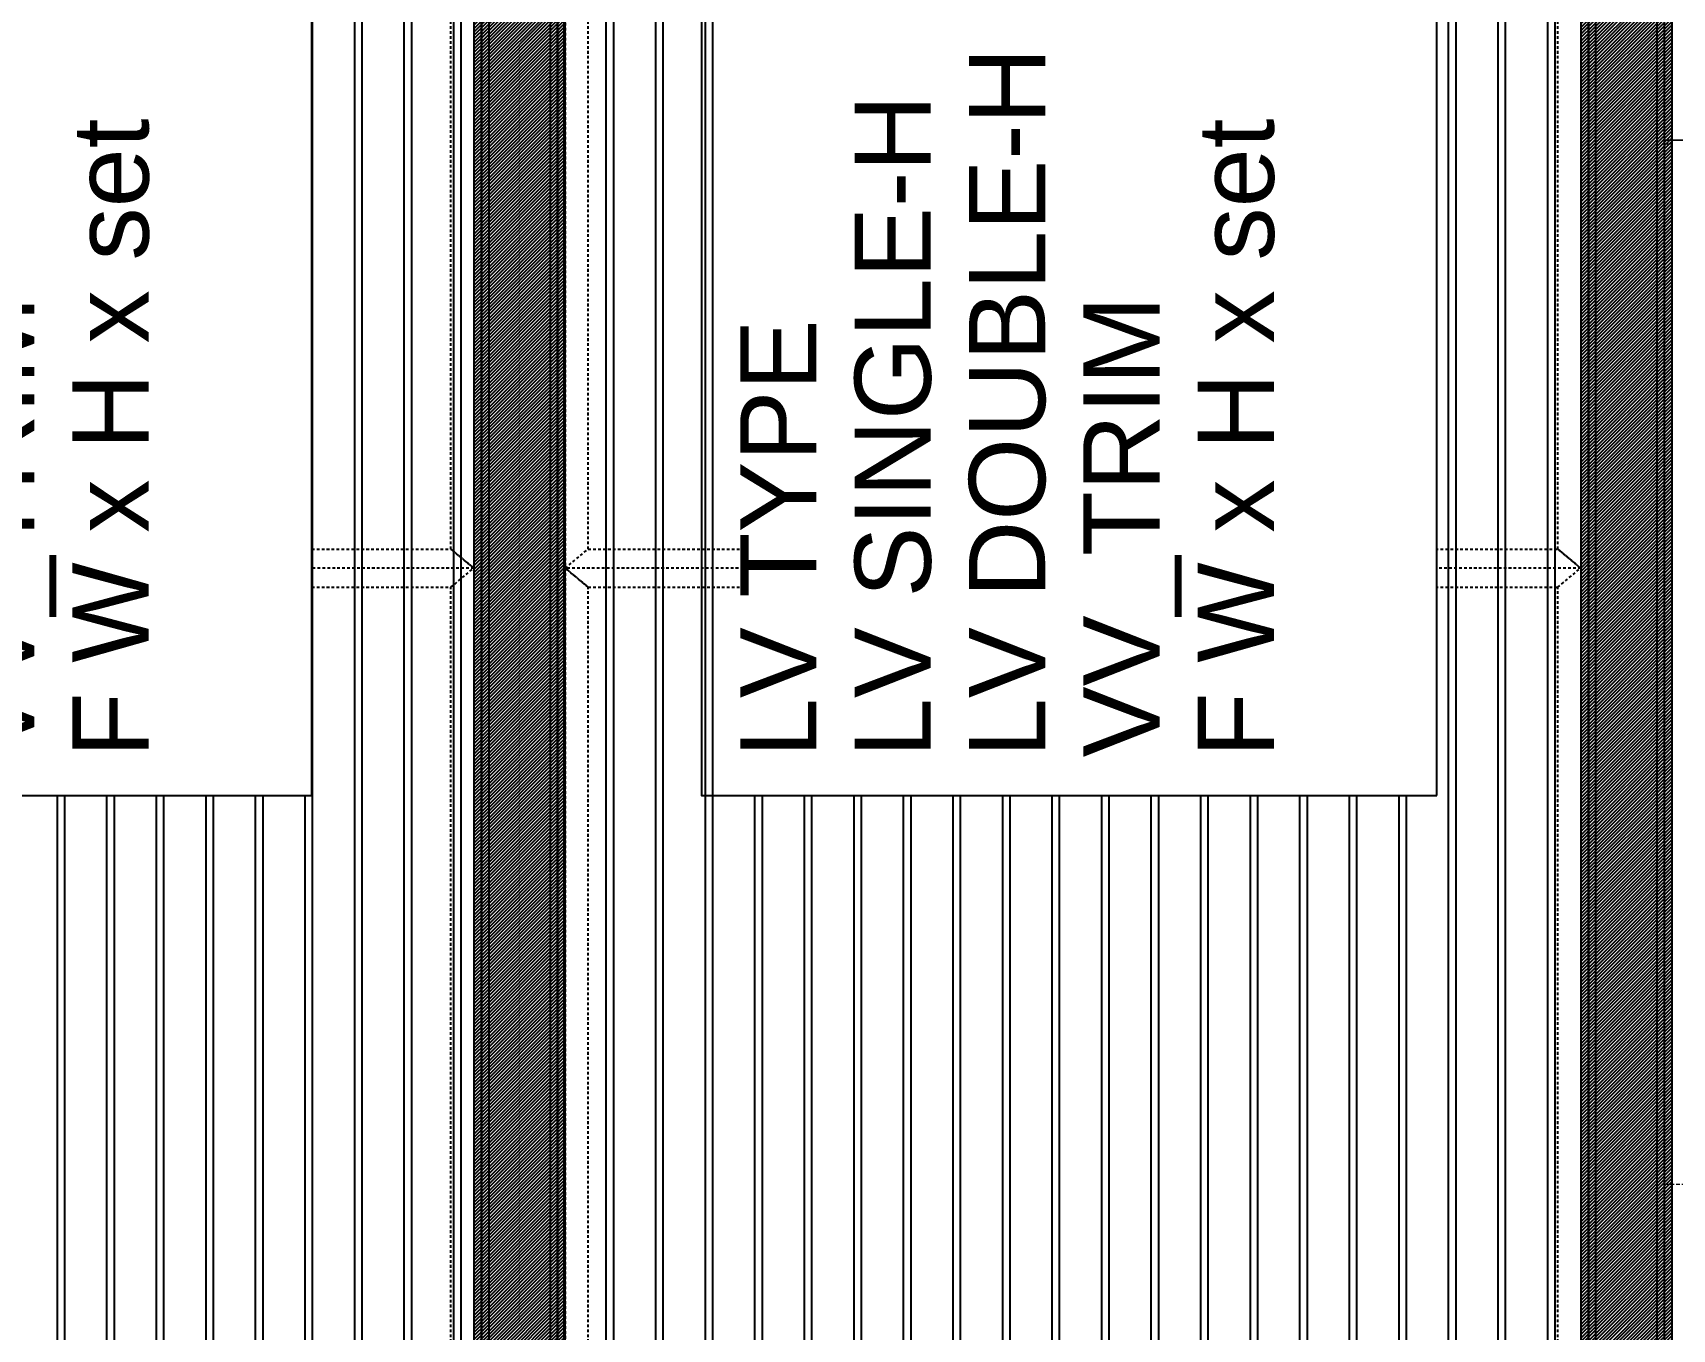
# Model space of a CAD drawing. Header units: millimetres. Extents: x 652937 to 1670132, y 1473552 to 2851037.
# Drawn here: x 759703 to 761853, y 1520610 to 1522311 of the extents above; entities that cross this region are included whole.
import ezdxf
from ezdxf.xclip import XClip

# ---------------------------------------------------------------- set-up
doc = ezdxf.new("R2010")
doc.units = ezdxf.units.MM
doc.header["$XCLIPFRAME"] = 0
for name, pattern in [('HIDDEN', [0.375, 0.25, -0.125]), ('TA_HL_001.00000', [6.5, 3.55, -2.95]), ('XKITLINE00', [0]), ('XKITLINE02', [4, 2, -2])]:
    doc.linetypes.add(name, pattern=pattern)
doc.layers.add('000 - 0_HIDE_OBJ_FRAMING_DEF_SUB', color=1, linetype='Continuous', plot=False)
doc.layers.add('000 - ESTIMATE_ASPG_WIPEOUT_', color=250, linetype='Continuous', plot=False)
for name, color, linetype, true_color, plot in [('000 - ESTIMATE_ASPG_MAIN_COLOR_6', 6, 'Continuous', 0xff00ff, False), ('000 - ESTIMATE_ASPG_TEXT_COLOR_1', 1, 'Continuous', 0xff0000, False), ('000_AREA_ASPG_AREA_HATCH_', 7, 'Continuous', 0xff8700, False), ('000_AREA_ASPG_AREA_MAIN_COLOR_1', 7, 'Continuous', 0xff8700, False)]:
    doc.layers.add(name, color=color, linetype=linetype, true_color=true_color, plot=plot)
for name, color, linetype in [('010 - ASPG_EXTR_MAIN_COLOR_2', 2, 'Continuous'), ('010 - ASPG_EXTR_WIPEOUT_', 250, 'Continuous'), ('010 - ASPG_FRAMING_MAIN_COLOR_1', 3, 'Continuous'), ('010 - ASPG_FRAMING_SUB_COLOR_2', 1, 'Continuous'), ('010 - ASPG_FRAMING_SUB_COLOR_3', 251, 'Continuous')]:
    doc.layers.add(name, color=color, linetype=linetype)
for name, color, linetype, lineweight in [('A-230-M_FLOOR', 2, 'Continuous', 25), ('A-GENM', 37, 'Continuous', 9), ('Bolt', 7, 'Continuous', 0), ('Part', 2, 'Continuous', 0)]:
    doc.layers.add(name, color=color, linetype=linetype, lineweight=lineweight)
doc.styles.add('_Arial', font='arial.ttf')

# ---------------------------------------------------------------- blocks, each defined once
blk = doc.blocks.new('GM_Louver Grill Vertical Z1 - Z Profile-20321545-ENT 3 ELE-2 Sheet')
at = {"layer": '000 - 0_HIDE_OBJ_FRAMING_DEF_SUB'}
blk.add_line((-201431, 105550), (-201431, 114870), dxfattribs=at)
blk = doc.blocks.new('E2')
at = {"layer": '000 - 0_HIDE_OBJ_FRAMING_DEF_SUB'}
for p, q in [((1649987.5, 105550), (1649987.5, 114870)), ((1650087.5, 105550), (1650087.5, 114870)), ((1651487.5, 114870), (1651487.5, 105550))]:
    blk.add_line(p, q, dxfattribs=at)
for points in [[(1650037.5, 114870), (1648537.5, 114870), (1648537.5, 105550), (1650037.5, 105550)], [(1650037.5, 114870), (1651537.5, 114870), (1651537.5, 105550), (1650037.5, 105550)]]:
    blk.add_lwpolyline(points, close=True, dxfattribs=at)
at = {"layer": 'A-GENM'}
for p in [(1850843.5, 0), (1850918.5, 0), (1850993.5, 0), (1851068.5, 0), (1851143.5, 0), (1851218.5, 0), (1851293.5, 0), (1851368.5, 0), (1851593.5, 0), (1851668.5, 0), (1851743.5, 0), (1851818.5, 0), (1851893.5, 0), (1851968.5, 0), (1852043.5, 0), (1852118.5, 0), (1852193.5, 0), (1852268.5, 0), (1852343.5, 0), (1852418.5, 0), (1852493.5, 0), (1852568.5, 0), (1852643.5, 0), (1852718.5, 0), (1852793.5, 0), (1852868.5, 0)]:
    blk.add_blockref('GM_Louver Grill Vertical Z1 - Z Profile-20321545-ENT 3 ELE-2 Sheet', p, dxfattribs=at)
blk = doc.blocks.new('*A3459102')
at = {"layer": 'Part', "linetype": 'XKITLINE00', "lineweight": 0}
for p, q in [((616.947211, 135.830227), (616.947209, 135.830227)), ((616.947209, 135.830227), (619.147209, 135.830227)), ((616.947209, 135.730227), (616.947209, 135.830227)), ((616.947211, 135.730227), (616.947209, 135.730227)), ((616.947209, 135.730227), (619.147209, 135.730227)), ((619.147211, 135.830227), (619.147209, 135.830227)), ((619.147209, 135.730227), (619.147209, 135.830227)), ((619.147211, 135.730227), (619.147209, 135.730227))]:
    blk.add_line(p, q, dxfattribs=at)
at = {"layer": 'Part', "linetype": 'XKITLINE02', "lineweight": 0}
for p, q in [((616.947211, 135.830227), (616.947211, 135.730227)), ((619.147209, 135.830227), (619.147211, 135.830227)), ((619.147209, 135.730227), (619.147211, 135.730227)), ((619.147211, 135.830227), (619.147211, 135.730227))]:
    blk.add_line(p, q, dxfattribs=at)
blk = doc.blocks.new('*A3460103')
at = {"layer": 'Part', "linetype": 'XKITLINE02', "lineweight": 0}
for p, q in [((618.12721, 136.430227), (618.077209, 136.430227)), ((618.077209, 136.430227), (618.077209, 135.930227)), ((618.127209, 135.930227), (618.127209, 136.430227)), ((618.077209, 135.830227), (618.67721, 135.830227)), ((618.67721, 135.830227), (618.67721, 135.880227))]:
    blk.add_line(p, q, dxfattribs=at)
at = {"layer": 'Part', "linetype": 'XKITLINE00', "lineweight": 0}
for p, q in [((618.077209, 135.930227), (618.077209, 135.830227)), ((618.127209, 135.930227), (618.127209, 135.880227)), ((618.677209, 135.880227), (618.127209, 135.880227)), ((618.677209, 135.830227), (618.677209, 135.880227))]:
    blk.add_line(p, q, dxfattribs=at)
blk = doc.blocks.new('*A3462105')
at = {"layer": 'Bolt', "linetype": 'XKITLINE02', "lineweight": 0}
for p, q in [((618.20641, 136.130227), (617.77721, 136.130227)), ((618.07721, 136.200227), (618.01721, 136.200227)), ((618.12721, 136.300227), (618.07721, 136.300227)), ((618.07721, 136.060227), (618.01721, 136.060227)), ((618.12721, 135.960227), (618.07721, 135.960227))]:
    blk.add_line(p, q, dxfattribs=at)
blk = doc.blocks.new('*A3463106')
at = {"layer": 'Bolt'}
for points in [[(617.217, 135.83), (617.217, 135.73), (617.077, 135.73), (617.077, 135.83)], [(619.017, 135.83), (619.017, 135.73), (618.877, 135.73), (618.877, 135.83)]]:
    blk.add_hatch(color=256, dxfattribs=at).paths.add_polyline_path(points, flags=17)
at = {"layer": 'Bolt', "linetype": 'XKITLINE00', "lineweight": 0}
for p, q in [((617.077, 135.83), (617.077, 135.73)), ((617.147, 135.83), (617.147, 135.73)), ((617.217, 135.83), (617.217, 135.73)), ((618.877, 135.83), (618.877, 135.73)), ((618.947, 135.83), (618.947, 135.73)), ((619.017, 135.83), (619.017, 135.73))]:
    blk.add_line(p, q, dxfattribs=at)
blk = doc.blocks.new('*A3534110')
at = {"layer": 'Part', "linetype": 'XKITLINE00', "lineweight": 0}
for p, q in [((616.947209, 162.330227), (616.947209, 162.430227)), ((616.947209, 162.430227), (619.147209, 162.430227)), ((619.147209, 162.330227), (619.147209, 162.430227)), ((619.147209, 162.430227), (619.147211, 162.430227)), ((619.147209, 162.330227), (616.947209, 162.330227)), ((619.147211, 162.330227), (619.147209, 162.330227))]:
    blk.add_line(p, q, dxfattribs=at)
at = {"layer": 'Part', "linetype": 'XKITLINE02', "lineweight": 0}
for p, q in [((616.947211, 162.330227), (616.947211, 162.430227)), ((619.147209, 162.430227), (619.147211, 162.430227)), ((619.147211, 162.330227), (619.147211, 162.430227)), ((619.147209, 162.330227), (619.147211, 162.330227))]:
    blk.add_line(p, q, dxfattribs=at)
blk = doc.blocks.new('*A3535111')
at = {"layer": 'Part', "linetype": 'XKITLINE00', "lineweight": 0}
for p, q in [((618.077209, 162.330227), (618.077209, 162.230227)), ((618.677209, 162.280227), (618.127209, 162.280227)), ((618.127209, 162.280227), (618.127209, 162.230227)), ((618.677209, 162.280227), (618.677209, 162.330227))]:
    blk.add_line(p, q, dxfattribs=at)
at = {"layer": 'Part', "linetype": 'XKITLINE02', "lineweight": 0}
for p, q in [((618.077209, 162.330227), (618.67721, 162.330227)), ((618.07721, 161.730227), (618.077209, 162.230227)), ((618.127209, 162.230227), (618.12721, 161.730227)), ((618.67721, 162.330227), (618.67721, 162.280227)), ((618.077209, 161.730227), (618.12721, 161.730227))]:
    blk.add_line(p, q, dxfattribs=at)
blk = doc.blocks.new('*A3536112')
at = {"layer": 'Part', "linetype": 'XKITLINE00', "lineweight": 0}
for p, q in [((616.747209, 162.630227), (616.947209, 162.430227)), ((619.177209, 162.430227), (619.347209, 162.630227)), ((616.947209, 162.430227), (619.177211, 162.430227))]:
    blk.add_line(p, q, dxfattribs=at)
at = {"layer": 'Part', "linetype": 'XKITLINE02', "lineweight": 0}
for p, q in [((616.747209, 162.630227), (619.347211, 162.630227)), ((616.947211, 162.430227), (616.747211, 162.630227)), ((619.177211, 162.430227), (619.347211, 162.630227))]:
    blk.add_line(p, q, dxfattribs=at)
blk = doc.blocks.new('*A3537113')
at = {"layer": 'Bolt', "linetype": 'XKITLINE02', "lineweight": 0}
for p, q in [((618.12721, 162.200227), (618.07721, 162.200227)), ((618.20641, 162.030227), (617.77721, 162.030227)), ((618.07721, 162.100227), (618.01721, 162.100227)), ((618.07721, 161.960227), (618.01721, 161.960227)), ((618.12721, 161.860227), (618.07721, 161.860227))]:
    blk.add_line(p, q, dxfattribs=at)
blk = doc.blocks.new('*A3538114')
at = {"layer": 'Bolt'}
for points in [[(617.217, 162.43), (617.217, 162.33), (617.077, 162.33), (617.077, 162.43)], [(619.017, 162.43), (619.017, 162.33), (618.877, 162.33), (618.877, 162.43)]]:
    blk.add_hatch(color=256, dxfattribs=at).paths.add_polyline_path(points, flags=17)
at = {"layer": 'Bolt', "linetype": 'XKITLINE00', "lineweight": 0}
for p, q in [((617.077, 162.33), (617.077, 162.43)), ((617.147, 162.33), (617.147, 162.43)), ((617.217, 162.33), (617.217, 162.43)), ((618.877, 162.33), (618.877, 162.43)), ((618.947, 162.33), (618.947, 162.43)), ((619.017, 162.33), (619.017, 162.43))]:
    blk.add_line(p, q, dxfattribs=at)
blk = doc.blocks.new('*A3461104')
at = {"layer": 'Part', "linetype": 'XKITLINE00', "lineweight": 0}
for p, q in [((616.747209, 135.530227), (616.947209, 135.730227)), ((616.947209, 135.730227), (616.947211, 135.730227)), ((619.177211, 135.730227), (616.947209, 135.730227)), ((619.347209, 135.530227), (619.177209, 135.730227))]:
    blk.add_line(p, q, dxfattribs=at)
at = {"layer": 'Part', "linetype": 'XKITLINE02', "lineweight": 0}
for p, q in [((616.747211, 135.530227), (616.947211, 135.730227)), ((619.347211, 135.530227), (619.177211, 135.730227)), ((616.747209, 135.530227), (619.347211, 135.530227))]:
    blk.add_line(p, q, dxfattribs=at)
blk = doc.blocks.new('*A28123885')
at = {"layer": 'Part', "linetype": 'XKITLINE00', "lineweight": 0}
for p, q in [((185.692969, 44.722868), (175.64231, 44.722868)), ((175.64231, 44.397868), (175.64231, 44.722868)), ((185.69297, 44.722868), (185.692969, 44.722868)), ((185.692969, 44.722868), (185.692969, 44.397868)), ((185.692969, 44.397868), (175.64231, 44.397868)), ((185.692969, 44.397868), (185.692993, 44.397868))]:
    blk.add_line(p, q, dxfattribs=at)
at = {"layer": 'Part', "linetype": 'XKITLINE02', "lineweight": 0}
for p, q in [((175.642312, 44.427868), (175.642312, 44.722868)), ((175.642333, 44.427868), (175.642333, 44.722868)), ((175.642335, 44.397868), (175.642335, 44.722868)), ((185.692993, 44.722868), (185.692969, 44.722868)), ((185.69297, 44.427868), (185.69297, 44.722868)), ((185.692993, 44.722868), (185.692992, 44.722868)), ((185.692992, 44.722868), (185.692992, 44.427868)), ((185.692993, 44.397868), (185.692993, 44.722868)), ((185.692992, 44.427868), (175.642312, 44.427868)), ((185.692992, 44.427868), (185.69297, 44.427868)), ((185.692993, 44.397868), (185.692969, 44.397868))]:
    blk.add_line(p, q, dxfattribs=at)
blk = doc.blocks.new('*A29664039')
at = {"layer": 'Bolt', "linetype": 'XKITLINE02', "lineweight": 0}
for p, q in [((176.962751, 44.647868), (177.177351, 44.647868)), ((177.002351, 44.682868), (177.032351, 44.682868)), ((177.032351, 44.682868), (177.057351, 44.682868)), ((177.002351, 44.612868), (177.032351, 44.612868)), ((177.032351, 44.612868), (177.057351, 44.612868))]:
    blk.add_line(p, q, dxfattribs=at)
blk = doc.blocks.new('*A29794052')
at = {"layer": 'Part', "linetype": 'XKITLINE02', "lineweight": 0}
for p, q in [((177.267352, 44.397868), (176.767351, 44.397868)), ((176.767351, 44.397868), (176.767351, 44.367868)), ((177.267351, 44.397868), (177.267352, 44.397868)), ((177.267351, 44.397868), (177.267351, 44.367868))]:
    blk.add_line(p, q, dxfattribs=at)
at = {"layer": 'Part', "linetype": 'XKITLINE00', "lineweight": 0}
for p, q in [((176.767351, 44.367868), (176.767352, 44.367868)), ((176.767352, 44.367868), (176.767352, 44.397868)), ((176.767352, 44.367868), (177.267352, 44.367868)), ((177.267351, 44.367868), (177.267352, 44.367868)), ((177.267352, 44.367868), (177.267352, 44.397868))]:
    blk.add_line(p, q, dxfattribs=at)
blk = doc.blocks.new('*A29804053')
at = {"layer": 'Part', "linetype": 'XKITLINE00', "lineweight": 0}
for p, q in [((177.002352, 44.367868), (177.002351, 44.367868)), ((177.002351, 43.867868), (177.002352, 44.367868)), ((177.002352, 44.367868), (177.032352, 44.367868)), ((177.032351, 43.867868), (177.032352, 44.367868)), ((177.002352, 44.217868), (177.032352, 44.217868)), ((177.002351, 43.867868), (177.032351, 43.867868))]:
    blk.add_line(p, q, dxfattribs=at)
at = {"layer": 'Part', "linetype": 'XKITLINE02', "lineweight": 0}
for p, q in [((177.002351, 44.367868), (177.002351, 43.867868)), ((177.002352, 44.367868), (177.002351, 44.367868)), ((177.032351, 43.867868), (177.032351, 44.367868))]:
    blk.add_line(p, q, dxfattribs=at)
blk = doc.blocks.new('*A29814054')
at = {"layer": 'Bolt'}
for points in [[(176.832, 44.398), (176.832, 44.428), (176.902, 44.428), (176.902, 44.398)], [(177.132, 44.398), (177.132, 44.428), (177.202, 44.428), (177.202, 44.398)], [(176.832, 44.368), (176.832, 44.398), (176.902, 44.398), (176.902, 44.368)], [(177.132, 44.368), (177.132, 44.398), (177.202, 44.398), (177.202, 44.368)]]:
    blk.add_hatch(color=256, dxfattribs=at).paths.add_polyline_path(points, flags=17)
at = {"layer": 'Bolt', "linetype": 'XKITLINE00', "lineweight": 0}
for p, q in [((176.867, 44.328), (176.867, 44.543)), ((177.167, 44.328), (177.167, 44.543)), ((176.832, 44.398), (176.832, 44.428)), ((176.902, 44.398), (176.902, 44.428)), ((177.132, 44.398), (177.132, 44.428)), ((177.202, 44.398), (177.202, 44.428)), ((176.832, 44.368), (176.832, 44.398)), ((176.902, 44.368), (176.902, 44.398)), ((177.132, 44.368), (177.132, 44.398)), ((177.202, 44.368), (177.202, 44.398))]:
    blk.add_line(p, q, dxfattribs=at)
blk = doc.blocks.new('*A29924065')
at = {"layer": 'Part', "linetype": 'XKITLINE00', "lineweight": 0}
for p, q in [((184.068439, 44.367868), (184.068439, 44.397868)), ((184.068439, 44.367868), (184.068439, 44.367868)), ((184.068439, 44.367868), (184.568439, 44.367868)), ((184.568439, 44.367868), (184.568439, 44.397868)), ((184.568439, 44.367868), (184.568439, 44.367868))]:
    blk.add_line(p, q, dxfattribs=at)
at = {"layer": 'Part', "linetype": 'XKITLINE02', "lineweight": 0}
for p, q in [((184.568439, 44.397868), (184.068439, 44.397868)), ((184.068439, 44.397868), (184.068439, 44.367868)), ((184.568439, 44.397868), (184.568439, 44.397868)), ((184.568439, 44.397868), (184.568439, 44.367868))]:
    blk.add_line(p, q, dxfattribs=at)
blk = doc.blocks.new('*A29934066')
at = {"layer": 'Part', "linetype": 'XKITLINE00', "lineweight": 0}
for p, q in [((184.303439, 44.367868), (184.303439, 44.367868)), ((184.303439, 43.867868), (184.303439, 44.367868)), ((184.303439, 44.367868), (184.333439, 44.367868)), ((184.333439, 43.867868), (184.333439, 44.367868)), ((184.303439, 44.217868), (184.333439, 44.217868)), ((184.303439, 43.867868), (184.333439, 43.867868))]:
    blk.add_line(p, q, dxfattribs=at)
at = {"layer": 'Part', "linetype": 'XKITLINE02', "lineweight": 0}
for p, q in [((184.303439, 44.367868), (184.303439, 43.867868)), ((184.303439, 44.367868), (184.303439, 44.367868)), ((184.333439, 43.867868), (184.333439, 44.367868))]:
    blk.add_line(p, q, dxfattribs=at)
blk = doc.blocks.new('*A29944067')
at = {"layer": 'Bolt'}
for points in [[(184.133, 44.398), (184.133, 44.428), (184.203, 44.428), (184.203, 44.398)], [(184.433, 44.398), (184.433, 44.428), (184.503, 44.428), (184.503, 44.398)], [(184.133, 44.368), (184.133, 44.398), (184.203, 44.398), (184.203, 44.368)], [(184.433, 44.368), (184.433, 44.398), (184.503, 44.398), (184.503, 44.368)]]:
    blk.add_hatch(color=256, dxfattribs=at).paths.add_polyline_path(points, flags=17)
at = {"layer": 'Bolt', "linetype": 'XKITLINE00', "lineweight": 0}
for p, q in [((184.168, 44.328), (184.168, 44.543)), ((184.468, 44.328), (184.468, 44.543)), ((184.133, 44.398), (184.133, 44.428)), ((184.203, 44.398), (184.203, 44.428)), ((184.433, 44.398), (184.433, 44.428)), ((184.503, 44.398), (184.503, 44.428)), ((184.133, 44.368), (184.133, 44.398)), ((184.203, 44.368), (184.203, 44.398)), ((184.433, 44.368), (184.433, 44.398)), ((184.503, 44.368), (184.503, 44.398))]:
    blk.add_line(p, q, dxfattribs=at)
blk = doc.blocks.new('PP18_ENT3_SE_ELE2-1')
at = {"layer": 'A-230-M_FLOOR', "color": 4, "lineweight": 9}
blk.add_lwpolyline([(-15305, 103500), (-15305, 114420)], dxfattribs=at)
at = {"layer": 'Part', "linetype": 'XKITLINE00', "lineweight": 0}
blk.add_line((-13155, 110095), (-15305, 110095), dxfattribs=at)
at = {"layer": 'Part', "linetype": 'XKITLINE02', "lineweight": 0}
for p, q in [((-15008, 110055), (-15008, 108770)), ((-15008, 110055), (-15008, 108770)), ((-15002, 110055), (-15002, 108770)), ((-15002, 110055), (-15002, 108770)), ((-14955, 110055), (-14955, 110055)), ((-14955, 110055), (-14955, 110055)), ((-13595, 110055), (-13595, 110055)), ((-13595, 110055), (-13595, 110055)), ((-13548, 110055), (-13548, 108770)), ((-13548, 110055), (-13548, 108770)), ((-13542, 110055), (-13542, 108770)), ((-13542, 110055), (-13542, 108770)), ((-14955, 108780), (-14955, 108780)), ((-14955, 108780), (-14955, 108780)), ((-13595, 108780), (-13595, 108780)), ((-13595, 108780), (-13595, 108780))]:
    blk.add_line(p, q, dxfattribs=at)
at = {"layer": 'Part', "color": 1, "lineweight": 0, "ltscale": 20}
blk.add_line((-13167, 108730), (-15305, 108730), dxfattribs=at)
at = {"layer": 'Part', "color": 1, "linetype": 'HIDDEN', "lineweight": 0, "ltscale": 20}
blk.add_line((-11300, 108730), (-13167, 108730), dxfattribs=at)
at = {"layer": 'Part', "linetype": 'XKITLINE00', "lineweight": 0}
for points in [[(-14955, 108770), (-14955, 110055), (-15055, 110055), (-15055, 108770)], [(-13595, 108770), (-13595, 110055), (-13495, 110055), (-13495, 108770)]]:
    blk.add_lwpolyline(points, close=True, dxfattribs=at)
blk.add_blockref('E2', (-1664704.6, 0))
at = {"lineweight": 0}
for name, p, xscale, yscale, zscale in [('*A3536112', (-76811.2, 93832), 100, 100, 100), ('*A3536112', (48261.2, 93832), -100, 100, 100), ('*A3534110', (-76809.7, 93832), 100, 100, 100), ('*A3538114', (-76809.7, 93832), 100, 100, 100), ('*A3535111', (-76809.7, 93832), 100, 100, 100), ('*A3534110', (48259.7, 93832), -100, 100, 100), ('*A3538114', (48259.7, 93832), -100, 100, 100), ('*A3535111', (48259.7, 93832), -100, 100, 100), ('*A28123885', (-50408.5, 101105.4), 200, 200, 200), ('*A3537113', (-76809.7, 93832), 100, 100, 100), ('*A29664039', (-50408.5, 101105.4), 200, 200, 200), ('*A3537113', (48259.7, 93832), -100, 100, 100), ('*A29814054', (-50408.5, 101105.4), 200, 200, 200), ('*A29944067', (-50408.5, 101105.4), 200, 200, 200), ('*A29794052', (-50408.5, 101105.4), 200, 200, 200), ('*A29804053', (-50408.5, 101105.4), 200, 200, 200), ('*A29924065', (-50408.5, 101105.4), 200, 200, 200), ('*A29934066', (-50408.5, 101105.4), 200, 200, 200), ('*A3460103', (-76809.7, 95177), 100, 100, 100), ('*A3460103', (48259.7, 95177), -100, 100, 100), ('*A3462105', (-76809.7, 95177), 100, 100, 100), ('*A3462105', (48259.7, 95177), -100, 100, 100), ('*A3459102', (-76809.7, 95177), 100, 100, 100), ('*A3463106', (-76809.7, 95177), 100, 100, 100), ('*A3459102', (48259.7, 95177), -100, 100, 100), ('*A3463106', (48259.7, 95177), -100, 100, 100), ('*A3461104', (-76811.2, 95177), 100, 100, 100), ('*A3461104', (48261.2, 95177), -100, 100, 100)]:
    blk.add_blockref(name, p, dxfattribs=dict(at, xscale=xscale, yscale=yscale, zscale=zscale))
blk = doc.blocks.new('*A24983571')
at = {"layer": 'Part', "linetype": 'XKITLINE02', "lineweight": 0}
for p, q in [((186.818399, 44.972868), (185.818397, 44.972868)), ((185.818399, 38.122868), (185.818399, 31.572868))]:
    blk.add_line(p, q, dxfattribs=at)
at = {"layer": 'Part', "linetype": 'XKITLINE00', "lineweight": 0}
blk.add_line((185.818399, 44.972868), (185.818399, 38.122868), dxfattribs=at)
blk = doc.blocks.new('*A25043577')
at = {"layer": 'Part', "linetype": 'XKITLINE02', "lineweight": 0}
for p, q in [((175.517337, 31.472868), (175.517337, 47.972868)), ((175.517339, 47.972868), (175.517339, 44.972868)), ((175.517339, 38.122868), (175.517339, 36.122868))]:
    blk.add_line(p, q, dxfattribs=at)
at = {"layer": 'Part', "linetype": 'XKITLINE00', "lineweight": 0}
blk.add_line((175.517339, 44.972868), (175.517339, 38.122868), dxfattribs=at)
blk = doc.blocks.new('*A28003873')
at = {"layer": 'Part', "linetype": 'XKITLINE00', "lineweight": 0}
blk.add_line((186.267361, 44.972868), (152.242361, 44.972868), dxfattribs=at)
blk = doc.blocks.new('*A28013874')
at = {"layer": 'Part', "linetype": 'XKITLINE00', "lineweight": 0}
for p, q in [((186.267361, 38.122868), (175.517338, 38.122868)), ((175.517339, 38.122868), (175.517339, 36.122868))]:
    blk.add_line(p, q, dxfattribs=at)
at = {"layer": 'Part', "linetype": 'XKITLINE02', "lineweight": 0}
for p, q in [((175.517338, 36.122868), (175.517338, 38.122868)), ((175.517338, 38.122868), (175.517339, 38.122868))]:
    blk.add_line(p, q, dxfattribs=at)
blk = doc.blocks.new('*A29474020')
at = {"layer": 'Part', "linetype": 'XKITLINE00', "lineweight": 0}
for p, q in [((177.567351, 38.272868), (176.46735, 38.272868)), ((177.567351, 38.222868), (176.46735, 38.222868)), ((176.467351, 38.222868), (176.467351, 38.272868)), ((177.567351, 38.272868), (177.567351, 38.222868))]:
    blk.add_line(p, q, dxfattribs=at)
at = {"layer": 'Part', "linetype": 'XKITLINE02', "lineweight": 0}
for p, q in [((176.46735, 38.272868), (176.46735, 38.222868)), ((177.56735, 38.222868), (177.56735, 38.272868))]:
    blk.add_line(p, q, dxfattribs=at)
blk = doc.blocks.new('*A29484021')
at = {"layer": 'Part', "linetype": 'XKITLINE02', "lineweight": 0}
for p, q in [((177.002351, 38.572868), (176.977351, 38.572868)), ((176.977351, 38.572868), (176.977351, 38.322868)), ((177.002351, 38.322868), (177.002351, 38.572868)), ((176.702351, 38.272868), (176.702351, 38.297868)), ((176.702351, 38.272868), (177.002351, 38.272868))]:
    blk.add_line(p, q, dxfattribs=at)
at = {"layer": 'Part', "linetype": 'XKITLINE00', "lineweight": 0}
for p, q in [((176.977351, 38.297868), (176.702351, 38.297868)), ((176.702351, 38.297868), (176.702351, 38.272868)), ((176.977351, 38.322868), (176.977351, 38.297868)), ((177.002351, 38.322868), (177.002351, 38.272868))]:
    blk.add_line(p, q, dxfattribs=at)
blk = doc.blocks.new('*A29494022')
at = {"layer": 'Part', "linetype": 'XKITLINE02', "lineweight": 0}
for p, q in [((176.36735, 38.122868), (176.46735, 38.222868)), ((176.467351, 38.222868), (176.46735, 38.222868)), ((177.56735, 38.222868), (177.66735, 38.122868)), ((177.667351, 38.122868), (176.36735, 38.122868)), ((177.66735, 38.122868), (177.667351, 38.122868))]:
    blk.add_line(p, q, dxfattribs=at)
at = {"layer": 'Part', "linetype": 'XKITLINE00', "lineweight": 0}
for p, q in [((176.467351, 38.222868), (176.367351, 38.122868)), ((177.567351, 38.222868), (176.467351, 38.222868)), ((177.567351, 38.222868), (177.667351, 38.122868))]:
    blk.add_line(p, q, dxfattribs=at)
blk = doc.blocks.new('*A29504023')
at = {"layer": 'Bolt', "linetype": 'XKITLINE02', "lineweight": 0}
for p, q in [((177.071951, 38.447868), (176.857351, 38.447868)), ((177.002351, 38.482868), (176.977351, 38.482868)), ((177.002351, 38.412868), (176.977351, 38.412868)), ((177.032351, 38.482868), (177.002351, 38.482868)), ((177.032351, 38.412868), (177.002351, 38.412868))]:
    blk.add_line(p, q, dxfattribs=at)
blk = doc.blocks.new('*A29514024')
at = {"layer": 'Bolt'}
for points in [[(176.652, 38.273), (176.652, 38.223), (176.582, 38.223), (176.582, 38.273)], [(177.452, 38.273), (177.452, 38.223), (177.382, 38.223), (177.382, 38.273)]]:
    blk.add_hatch(color=256, dxfattribs=at).paths.add_polyline_path(points, flags=17)
at = {"layer": 'Bolt', "linetype": 'XKITLINE00', "lineweight": 0}
for p, q in [((176.582, 38.223), (176.582, 38.273)), ((176.617, 38.223), (176.617, 38.273)), ((176.652, 38.223), (176.652, 38.273)), ((177.382, 38.223), (177.382, 38.273)), ((177.417, 38.223), (177.417, 38.273)), ((177.452, 38.223), (177.452, 38.273))]:
    blk.add_line(p, q, dxfattribs=at)
blk = doc.blocks.new('*A29524025')
at = {"layer": 'Part', "linetype": 'XKITLINE02', "lineweight": 0}
for p, q in [((176.767351, 44.772868), (176.76735, 44.772868)), ((177.002351, 44.772868), (177.00235, 38.322868)), ((177.032351, 44.772868), (177.032351, 38.322868)), ((176.767351, 44.722868), (176.76735, 38.322868)), ((177.26735, 44.722868), (177.26735, 38.322868)), ((177.267351, 44.722868), (177.267351, 44.367868)), ((176.767351, 44.427868), (176.767351, 44.367868)), ((177.03235, 38.322868), (177.03235, 44.427868)), ((176.76735, 38.322868), (176.767351, 38.322868))]:
    blk.add_line(p, q, dxfattribs=at)
at = {"layer": 'Part', "linetype": 'XKITLINE00', "lineweight": 0}
for p, q in [((177.267351, 44.772868), (176.767351, 44.772868)), ((176.767351, 44.772868), (176.767351, 44.722868)), ((177.267351, 44.772868), (177.267351, 44.722868)), ((176.767351, 44.367868), (176.767351, 38.322868)), ((177.267351, 44.367868), (177.267351, 38.322868)), ((177.267351, 38.322868), (176.767351, 38.322868))]:
    blk.add_line(p, q, dxfattribs=at)
blk = doc.blocks.new('*A29534026')
at = {"layer": 'Part', "linetype": 'XKITLINE00', "lineweight": 0}
for p, q in [((177.032351, 44.822868), (177.032351, 44.772868)), ((177.057351, 44.797868), (177.057351, 44.772868)), ((177.057351, 44.797868), (177.332351, 44.797868)), ((177.332351, 44.797868), (177.332351, 44.822868))]:
    blk.add_line(p, q, dxfattribs=at)
at = {"layer": 'Part', "linetype": 'XKITLINE02', "lineweight": 0}
for p, q in [((177.332351, 44.822868), (177.032351, 44.822868)), ((177.032351, 44.772868), (177.032351, 44.522868)), ((177.057351, 44.772868), (177.057351, 44.522868)), ((177.332351, 44.822868), (177.332351, 44.797868)), ((177.032351, 44.522868), (177.057351, 44.522868))]:
    blk.add_line(p, q, dxfattribs=at)
blk = doc.blocks.new('*A29544027')
at = {"layer": 'Part', "linetype": 'XKITLINE00', "lineweight": 0}
for p, q in [((177.567351, 44.872868), (176.46735, 44.872868)), ((176.467351, 44.822868), (176.467351, 44.872868)), ((177.567351, 44.822868), (177.567351, 44.872868)), ((176.46735, 44.822868), (177.567351, 44.822868))]:
    blk.add_line(p, q, dxfattribs=at)
at = {"layer": 'Part', "linetype": 'XKITLINE02', "lineweight": 0}
for p, q in [((176.46735, 44.872868), (176.46735, 44.822868)), ((177.56735, 44.872868), (177.56735, 44.822868))]:
    blk.add_line(p, q, dxfattribs=at)
blk = doc.blocks.new('*A29654038')
at = {"layer": 'Part', "linetype": 'XKITLINE02', "lineweight": 0}
for p, q in [((176.46735, 44.872868), (176.36735, 44.972868)), ((176.36735, 44.972868), (176.367351, 44.972868)), ((176.36735, 44.972868), (177.667351, 44.972868)), ((177.56735, 44.872868), (177.66735, 44.972868))]:
    blk.add_line(p, q, dxfattribs=at)
at = {"layer": 'Part', "linetype": 'XKITLINE00', "lineweight": 0}
for p, q in [((176.467351, 44.872868), (176.367351, 44.972868)), ((177.667351, 44.972868), (177.567351, 44.872868)), ((177.567351, 44.872868), (176.46735, 44.872868))]:
    blk.add_line(p, q, dxfattribs=at)
blk = doc.blocks.new('*A29674040')
at = {"layer": 'Bolt'}
for points in [[(176.652, 44.873), (176.652, 44.823), (176.582, 44.823), (176.582, 44.873)], [(177.452, 44.873), (177.452, 44.823), (177.382, 44.823), (177.382, 44.873)]]:
    blk.add_hatch(color=256, dxfattribs=at).paths.add_polyline_path(points, flags=17)
at = {"layer": 'Bolt', "linetype": 'XKITLINE00', "lineweight": 0}
for p, q in [((176.582, 44.873), (176.582, 44.823)), ((176.617, 44.873), (176.617, 44.823)), ((176.652, 44.873), (176.652, 44.823)), ((177.382, 44.873), (177.382, 44.823)), ((177.417, 44.873), (177.417, 44.823)), ((177.452, 44.873), (177.452, 44.823))]:
    blk.add_line(p, q, dxfattribs=at)
blk = doc.blocks.new('*A30424115')
at = {"layer": 'Part', "linetype": 'XKITLINE02', "lineweight": 0}
for p, q in [((185.818397, 47.972868), (185.818399, 47.972868)), ((187.068399, 47.972868), (185.818399, 47.972868)), ((185.818399, 47.972868), (185.818399, 44.972868)), ((187.068397, 47.972868), (187.068399, 47.972868)), ((187.068399, 44.972868), (187.068399, 47.972868)), ((185.818397, 44.972868), (185.818399, 44.972868)), ((185.818399, 44.972868), (187.068399, 44.972868)), ((187.068397, 44.972868), (187.068399, 44.972868))]:
    blk.add_line(p, q, dxfattribs=at)
blk = doc.blocks.new('*A30434116')
at = {"layer": 'Part', "linetype": 'XKITLINE00', "lineweight": 0}
for p, q in [((184.868439, 38.272868), (183.768438, 38.272868)), ((184.868439, 38.222868), (183.768438, 38.222868)), ((183.768439, 38.222868), (183.768439, 38.272868)), ((184.868439, 38.272868), (184.868439, 38.222868))]:
    blk.add_line(p, q, dxfattribs=at)
at = {"layer": 'Part', "linetype": 'XKITLINE02', "lineweight": 0}
for p, q in [((183.768438, 38.272868), (183.768438, 38.222868)), ((184.868438, 38.222868), (184.868438, 38.272868))]:
    blk.add_line(p, q, dxfattribs=at)
blk = doc.blocks.new('*A30444117')
at = {"layer": 'Part', "linetype": 'XKITLINE02', "lineweight": 0}
for p, q in [((184.303438, 38.572868), (184.278438, 38.572868)), ((184.278438, 38.572868), (184.278438, 38.322868)), ((184.303438, 38.322868), (184.303438, 38.572868)), ((184.003438, 38.272868), (184.003438, 38.297868)), ((184.003438, 38.272868), (184.303438, 38.272868))]:
    blk.add_line(p, q, dxfattribs=at)
at = {"layer": 'Part', "linetype": 'XKITLINE00', "lineweight": 0}
for p, q in [((184.278438, 38.297868), (184.003438, 38.297868)), ((184.003438, 38.297868), (184.003438, 38.272868)), ((184.278438, 38.322868), (184.278438, 38.297868)), ((184.303438, 38.322868), (184.303438, 38.272868))]:
    blk.add_line(p, q, dxfattribs=at)
blk = doc.blocks.new('*A30454118')
at = {"layer": 'Part', "linetype": 'XKITLINE02', "lineweight": 0}
for p, q in [((183.668438, 38.122868), (183.768438, 38.222868)), ((183.768439, 38.222868), (183.768438, 38.222868)), ((184.868438, 38.222868), (184.968438, 38.122868)), ((184.968439, 38.122868), (183.668438, 38.122868)), ((184.968438, 38.122868), (184.968439, 38.122868))]:
    blk.add_line(p, q, dxfattribs=at)
at = {"layer": 'Part', "linetype": 'XKITLINE00', "lineweight": 0}
for p, q in [((183.768439, 38.222868), (183.668439, 38.122868)), ((184.868439, 38.222868), (183.768439, 38.222868)), ((184.868439, 38.222868), (184.968439, 38.122868))]:
    blk.add_line(p, q, dxfattribs=at)
blk = doc.blocks.new('*A30464119')
at = {"layer": 'Bolt', "linetype": 'XKITLINE02', "lineweight": 0}
for p, q in [((184.373038, 38.447868), (184.158438, 38.447868)), ((184.303438, 38.482868), (184.278438, 38.482868)), ((184.303438, 38.412868), (184.278438, 38.412868)), ((184.333438, 38.482868), (184.303438, 38.482868)), ((184.333438, 38.412868), (184.303438, 38.412868))]:
    blk.add_line(p, q, dxfattribs=at)
blk = doc.blocks.new('*A30474120')
at = {"layer": 'Bolt'}
for points in [[(183.953, 38.273), (183.953, 38.223), (183.883, 38.223), (183.883, 38.273)], [(184.753, 38.273), (184.753, 38.223), (184.683, 38.223), (184.683, 38.273)]]:
    blk.add_hatch(color=256, dxfattribs=at).paths.add_polyline_path(points, flags=17)
at = {"layer": 'Bolt', "linetype": 'XKITLINE00', "lineweight": 0}
for p, q in [((183.883, 38.223), (183.883, 38.273)), ((183.918, 38.223), (183.918, 38.273)), ((183.953, 38.223), (183.953, 38.273)), ((184.683, 38.223), (184.683, 38.273)), ((184.718, 38.223), (184.718, 38.273)), ((184.753, 38.223), (184.753, 38.273))]:
    blk.add_line(p, q, dxfattribs=at)
blk = doc.blocks.new('*A30544127')
at = {"layer": 'Part', "linetype": 'XKITLINE02', "lineweight": 0}
for p, q in [((184.068439, 44.772868), (184.068438, 44.772868)), ((184.303438, 44.772868), (184.303438, 38.322868)), ((184.333438, 44.772868), (184.333438, 38.322868)), ((184.568438, 44.772868), (184.568438, 38.322868)), ((184.068439, 44.367868), (184.068438, 44.722868)), ((184.068439, 44.722868), (184.068438, 38.322868)), ((184.568439, 44.722868), (184.568439, 44.367868)), ((184.333438, 38.322868), (184.333438, 44.367868)), ((184.068438, 38.322868), (184.068439, 38.322868))]:
    blk.add_line(p, q, dxfattribs=at)
at = {"layer": 'Part', "linetype": 'XKITLINE00', "lineweight": 0}
for p, q in [((184.568439, 44.772868), (184.068439, 44.772868)), ((184.068439, 44.772868), (184.068439, 44.722868)), ((184.568439, 44.772868), (184.568439, 44.722868)), ((184.068439, 44.367868), (184.068439, 38.322868)), ((184.568439, 44.367868), (184.568439, 38.322868)), ((184.568439, 38.322868), (184.068439, 38.322868))]:
    blk.add_line(p, q, dxfattribs=at)
blk = doc.blocks.new('*A30604133')
at = {"layer": 'Part', "linetype": 'XKITLINE00', "lineweight": 0}
for p, q in [((184.868439, 44.872868), (183.768438, 44.872868)), ((183.768439, 44.822868), (183.768439, 44.872868)), ((184.868439, 44.822868), (184.868439, 44.872868)), ((183.768438, 44.822868), (184.868439, 44.822868))]:
    blk.add_line(p, q, dxfattribs=at)
at = {"layer": 'Part', "linetype": 'XKITLINE02', "lineweight": 0}
for p, q in [((183.768438, 44.872868), (183.768438, 44.822868)), ((184.868438, 44.872868), (184.868438, 44.822868))]:
    blk.add_line(p, q, dxfattribs=at)
blk = doc.blocks.new('*A30614134')
at = {"layer": 'Part', "linetype": 'XKITLINE00', "lineweight": 0}
for p, q in [((184.333438, 44.822868), (184.333438, 44.772868)), ((184.358438, 44.797868), (184.358438, 44.772868)), ((184.358438, 44.797868), (184.633438, 44.797868)), ((184.633438, 44.797868), (184.633438, 44.822868))]:
    blk.add_line(p, q, dxfattribs=at)
at = {"layer": 'Part', "linetype": 'XKITLINE02', "lineweight": 0}
for p, q in [((184.633438, 44.822868), (184.333438, 44.822868)), ((184.333438, 44.772868), (184.333438, 44.522868)), ((184.358438, 44.772868), (184.358438, 44.522868)), ((184.633438, 44.822868), (184.633438, 44.797868)), ((184.333438, 44.522868), (184.358438, 44.522868))]:
    blk.add_line(p, q, dxfattribs=at)
blk = doc.blocks.new('*A30624135')
at = {"layer": 'Part', "linetype": 'XKITLINE02', "lineweight": 0}
for p, q in [((183.768438, 44.872868), (183.668438, 44.972868)), ((183.668438, 44.972868), (183.668439, 44.972868)), ((183.668438, 44.972868), (184.968439, 44.972868)), ((184.868438, 44.872868), (184.968438, 44.972868))]:
    blk.add_line(p, q, dxfattribs=at)
at = {"layer": 'Part', "linetype": 'XKITLINE00', "lineweight": 0}
for p, q in [((183.768439, 44.872868), (183.668439, 44.972868)), ((184.968439, 44.972868), (184.868439, 44.872868)), ((184.868439, 44.872868), (183.768438, 44.872868))]:
    blk.add_line(p, q, dxfattribs=at)
blk = doc.blocks.new('*A30634136')
at = {"layer": 'Bolt', "linetype": 'XKITLINE02', "lineweight": 0}
for p, q in [((184.263838, 44.647868), (184.478438, 44.647868)), ((184.303438, 44.682868), (184.333438, 44.682868)), ((184.333438, 44.682868), (184.358438, 44.682868)), ((184.303438, 44.612868), (184.333438, 44.612868)), ((184.333438, 44.612868), (184.358438, 44.612868))]:
    blk.add_line(p, q, dxfattribs=at)
blk = doc.blocks.new('*A30644137')
at = {"layer": 'Bolt'}
for points in [[(183.953, 44.873), (183.953, 44.823), (183.883, 44.823), (183.883, 44.873)], [(184.753, 44.873), (184.753, 44.823), (184.683, 44.823), (184.683, 44.873)]]:
    blk.add_hatch(color=256, dxfattribs=at).paths.add_polyline_path(points, flags=17)
at = {"layer": 'Bolt', "linetype": 'XKITLINE00', "lineweight": 0}
for p, q in [((183.883, 44.873), (183.883, 44.823)), ((183.918, 44.873), (183.918, 44.823)), ((183.953, 44.873), (183.953, 44.823)), ((184.683, 44.873), (184.683, 44.823)), ((184.718, 44.873), (184.718, 44.823)), ((184.753, 44.873), (184.753, 44.823))]:
    blk.add_line(p, q, dxfattribs=at)
blk = doc.blocks.new('PP18_ENT3_SE_ELE2-2')
at = {"lineweight": 0, "xscale": 200, "yscale": 200, "zscale": 200}
for name in ['*A28003873', '*A25043577', '*A30424115', '*A29654038', '*A30624135', '*A24983571', '*A29544027', '*A29674040', '*A29534026', '*A30604133', '*A30644137', '*A30614134', '*A28123885', '*A29524025', '*A29664039', '*A30544127', '*A30634136', '*A29814054', '*A29944067', '*A29794052', '*A29804053', '*A29924065', '*A29934066', '*A29484021', '*A30444117', '*A29504023', '*A30464119', '*A29474020', '*A29514024', '*A30434116', '*A30474120', '*A28013874', '*A29494022', '*A30454118']:
    blk.add_blockref(name, (-50408.4678, 101105.4264), dxfattribs=at)
blk = doc.blocks.new('*U6683')
blk.add_wipeout([(50, 0), (1402, 0), (1402, 9330), (50, 9330)]).dxf.layer = '010 - ASPG_EXTR_WIPEOUT_'
at = {"layer": '010 - ASPG_EXTR_MAIN_COLOR_2'}
for points in [[(113.3, 0), (123.5, 0), (123.5, 9330), (113.3, 9330)], [(178.3, 0), (188.5, 0), (188.5, 9330), (178.3, 9330)], [(243.3, 0), (253.5, 0), (253.5, 9330), (243.3, 9330)], [(308.3, 0), (318.5, 0), (318.5, 9330), (308.3, 9330)], [(373.3, 0), (383.5, 0), (383.5, 9330), (373.3, 9330)], [(438.3, 0), (448.5, 0), (448.5, 9330), (438.3, 9330)], [(503.3, 0), (513.5, 0), (513.5, 9330), (503.3, 9330)], [(568.3, 0), (578.5, 0), (578.5, 9330), (568.3, 9330)], [(633.3, 0), (643.5, 0), (643.5, 9330), (633.3, 9330)], [(698.3, 0), (708.5, 0), (708.5, 9330), (698.3, 9330)], [(763.3, 0), (773.5, 0), (773.5, 9330), (763.3, 9330)], [(828.3, 0), (838.5, 0), (838.5, 9330), (828.3, 9330)], [(893.3, 0), (903.5, 0), (903.5, 9330), (893.3, 9330)], [(958.3, 0), (968.5, 0), (968.5, 9330), (958.3, 9330)], [(1023.3, 0), (1033.5, 0), (1033.5, 9330), (1023.3, 9330)], [(1088.3, 0), (1098.5, 0), (1098.5, 9330), (1088.3, 9330)], [(1153.3, 0), (1163.5, 0), (1163.5, 9330), (1153.3, 9330)], [(1218.3, 0), (1228.5, 0), (1228.5, 9330), (1218.3, 9330)], [(1283.3, 0), (1293.5, 0), (1293.5, 9330), (1283.3, 9330)], [(1348.3, 0), (1358.5, 0), (1358.5, 9330), (1348.3, 9330)]]:
    blk.add_lwpolyline(points, close=True, dxfattribs=at)
at = {"layer": '010 - ASPG_FRAMING_SUB_COLOR_2'}
blk.add_lwpolyline([(50, 0), (1402, 0), (1402, 9330), (50, 9330)], close=True, dxfattribs=at)
for points in [[(-50, 0), (50, 0), (50, 9330), (-50, 9330)], [(1402, 0), (1502, 0), (1502, 9330), (1402, 9330)]]:
    blk.add_wipeout(points).dxf.layer = '010 - ASPG_EXTR_WIPEOUT_'
at = {"layer": '010 - ASPG_EXTR_MAIN_COLOR_2'}
blk.add_lwpolyline([(48.3, 0), (58.5, 0), (58.5, 9330), (48.3, 9330)], close=True, dxfattribs=at)
at = {"layer": '010 - ASPG_FRAMING_MAIN_COLOR_1'}
for points in [[(-50, 0), (-40, 0), (-40, 9330), (-50, 9330)], [(40, 0), (50, 0), (50, 9330), (40, 9330)], [(1402, 0), (1412, 0), (1412, 9330), (1402, 9330)], [(1492, 0), (1502, 0), (1502, 9330), (1492, 9330)]]:
    blk.add_lwpolyline(points, close=True, dxfattribs=at)
at = {"layer": '010 - ASPG_FRAMING_SUB_COLOR_2'}
for points in [[(-50, 0), (50, 0), (50, 9330), (-50, 9330)], [(1402, 0), (1502, 0), (1502, 9330), (1402, 9330)]]:
    blk.add_lwpolyline(points, close=True, dxfattribs=at)
blk = doc.blocks.new('*U8815')
blk.add_wipeout([(50, 0), (1450, 0), (1450, 9330), (50, 9330)]).dxf.layer = '010 - ASPG_EXTR_WIPEOUT_'
at = {"layer": '010 - ASPG_EXTR_MAIN_COLOR_2'}
for points in [[(893.3, 0), (903.5, 0), (903.5, 9330), (893.3, 9330)], [(958.3, 0), (968.5, 0), (968.5, 9330), (958.3, 9330)], [(1023.3, 0), (1033.5, 0), (1033.5, 9330), (1023.3, 9330)], [(1088.3, 0), (1098.5, 0), (1098.5, 9330), (1088.3, 9330)], [(1153.3, 0), (1163.5, 0), (1163.5, 9330), (1153.3, 9330)], [(1218.3, 0), (1228.5, 0), (1228.5, 9330), (1218.3, 9330)], [(1283.3, 0), (1293.5, 0), (1293.5, 9330), (1283.3, 9330)], [(1348.3, 0), (1358.5, 0), (1358.5, 9330), (1348.3, 9330)], [(1413.3, 0), (1423.5, 0), (1423.5, 9330), (1413.3, 9330)]]:
    blk.add_lwpolyline(points, close=True, dxfattribs=at)
at = {"layer": '010 - ASPG_FRAMING_SUB_COLOR_2'}
blk.add_lwpolyline([(50, 0), (1450, 0), (1450, 9330), (50, 9330)], close=True, dxfattribs=at)
blk.add_wipeout([(1450, 0), (1550, 0), (1550, 9330), (1450, 9330)]).dxf.layer = '010 - ASPG_EXTR_WIPEOUT_'
at = {"layer": '010 - ASPG_FRAMING_MAIN_COLOR_1'}
for points in [[(1450, 0), (1460, 0), (1460, 9330), (1450, 9330)], [(1540, 0), (1550, 0), (1550, 9330), (1540, 9330)]]:
    blk.add_lwpolyline(points, close=True, dxfattribs=at)
at = {"layer": '010 - ASPG_FRAMING_SUB_COLOR_2'}
blk.add_lwpolyline([(1450, 0), (1550, 0), (1550, 9330), (1450, 9330)], close=True, dxfattribs=at)
blk = doc.blocks.new('*U8818')
at = {"layer": '010 - ASPG_FRAMING_SUB_COLOR_3', "linetype": 'ByBlock'}
for points in [[(0, 0), (0, 1332), (25, 1302), (25, 30), (0, 0)], [(1332.9, 1332), (0, 1332), (25, 1302), (1307.9, 1302)], [(1332.9, 0), (1332.9, 1332), (1307.9, 1302), (1307.9, 30), (1332.9, 0)], [(25, 30), (1307.9, 30), (1332.9, 0), (0, 0), (25, 30)]]:
    blk.add_lwpolyline(points, close=True, dxfattribs=at)
blk = doc.blocks.new('*U8817')
at = {"layer": '010 - ASPG_FRAMING_SUB_COLOR_3', "linetype": 'ByBlock'}
for points in [[(0, 0), (0, 1380), (25, 1350), (25, 30), (0, 0)], [(1332.9, 1380), (0, 1380), (25, 1350), (1307.9, 1350)], [(1332.9, 0), (1332.9, 1380), (1307.9, 1350), (1307.9, 30), (1332.9, 0)], [(25, 30), (1307.9, 30), (1332.9, 0), (0, 0), (25, 30)]]:
    blk.add_lwpolyline(points, close=True, dxfattribs=at)
blk = doc.blocks.new('A$Cd3cf6656')
blk.add_wipeout([(-964.7, -457.4), (1855.6, -457.4), (1855.6, 457.4), (-964.7, 457.4)]).dxf.layer = '000 - ESTIMATE_ASPG_WIPEOUT_'
at = {"layer": '000 - ESTIMATE_ASPG_MAIN_COLOR_6'}
blk.add_lwpolyline([(-964.7, -457.4), (1855.6, -457.4), (1855.6, 507.4), (-964.7, 507.4)], close=True, dxfattribs=at)
at = {"layer": '000 - ESTIMATE_ASPG_TEXT_COLOR_1', "style": '_Arial'}
for s, p in [('LV TYPE', (-914.7, 356.5)), ('LV SINGLE-H', (-914.7, 206.5)), ('LV DOUBLE-H', (-914.7, 56.5)), ('VV_TRIM', (-914.7, -93.5)), ('F W x H x set', (-914.7, -243.5))]:
    blk.add_text(s, height=100, dxfattribs=at).set_placement(p)
for tag, p in [('LV_TYPE_VAL', (138.1, 356.5)), ('LV_SIN-H_VAL', (138.1, 206.5)), ('LV_DOU-H_VAL', (138.1, 56.5)), ('V-TRIM_VAL', (138.1, -93.5)), ('FRAME_VAL', (138.1, -243.5)), ('FRAME_SET', (138.1, -393.5))]:
    blk.add_attdef(tag, p, '', height=100, dxfattribs=at)
blk = doc.blocks.new('*U8820')
at = {"layer": '000_AREA_ASPG_AREA_HATCH_', "transparency": 33554539}
h = blk.add_hatch(dxfattribs=at)
h.set_pattern_fill('ANSI31', color=256)
h.set_pattern_definition([(45, (-24.4354, 9304.1105), (-2.245064, 2.245064), [])])
h.paths.add_polyline_path([(-60, 0), (60, 0), (60, 9330), (-60, 9330)])
at = {"layer": '000_AREA_ASPG_AREA_MAIN_COLOR_1'}
blk.add_lwpolyline([(-60, 0), (60, 0), (60, 9330), (-60, 9330)], close=True, dxfattribs=at)

msp = doc.modelspace()

# ---------------------------------------------------------------- block references
at = {"color": 6}
ref = msp.add_blockref('PP18_ENT3_SE_ELE2-2', (775008.1769, 1412070.4203), dxfattribs=at)
XClip(ref).set_block_clipping_path([(-26088.7758649617, 100920), (12661.2241350383, 117178.2602934372)])

# ---------------------------------------------------------------- next in the draw order: block references
ref = msp.add_blockref('PP18_ENT3_SE_ELE2-1', (775008.1769, 1412070.4203), dxfattribs=at)
XClip(ref).set_block_clipping_path([(-21816.709593582, 100920), (8800.0000001194, 118767.7153737911)])

# ---------------------------------------------------------------- next in the draw order: block references
msp.add_blockref('*U6683', (760341.1769, 1517610.4203))

# ---------------------------------------------------------------- next in the draw order: block references
for name, p in [('*U8815', (758841.1769, 1517610.4203)), ('*U8820', (761793.1769, 1517610.4203))]:
    msp.add_blockref(name, p)

# ---------------------------------------------------------------- next in the draw order: block references
msp.add_blockref('*U8820', (760341.1769, 1517610.4203))
at = {"linetype": 'TA_HL_001.00000', "rotation": 90}
for name, p in [('*U8817', (760281.1579, 1521608.9918)), ('*U8818', (761733.1769, 1521608.9918)), ('*U8817', (760281.1579, 1520276.1346)), ('*U8818', (761733.1769, 1520276.1346))]:
    msp.add_blockref(name, p, dxfattribs=at)

# ---------------------------------------------------------------- next in the draw order: block references
at = {"rotation": 90}
for p in [(761087.1769, 1522275.4203), (759611.1579, 1522275.4203)]:
    msp.add_blockref('A$Cd3cf6656', p, dxfattribs=at)

doc.saveas('drawing.dxf')
